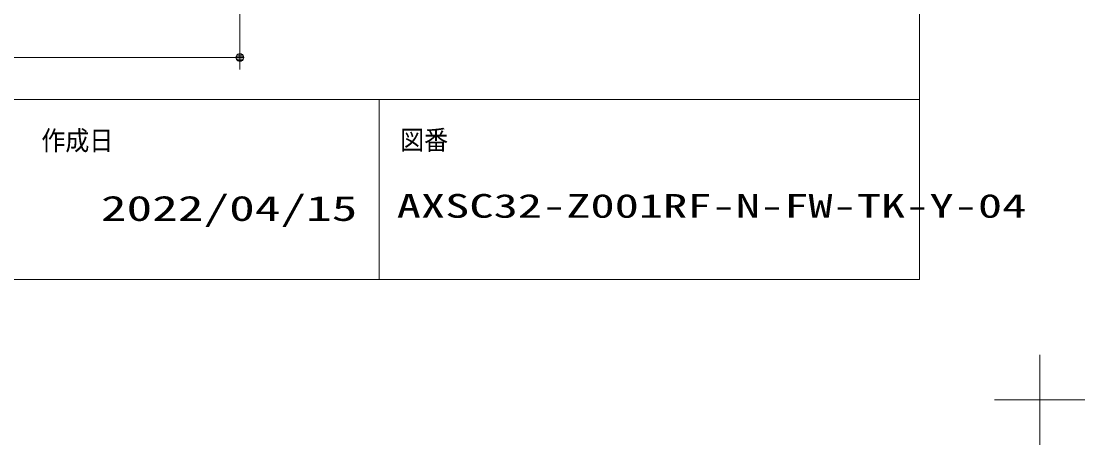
# Model space of a CAD drawing. Units: millimetres, scale not verified. Extents: x -6062 to 6062, y -3045 to 3045.
# Drawn here: x 717 to 2488, y -3045 to -2340 of the extents above; entities that cross this region are included whole.
import ezdxf
from ezdxf.enums import TextEntityAlignment as Align

# ---------------------------------------------------------------- set-up
doc = ezdxf.new("R2010")
doc.units = ezdxf.units.MM
doc.header["$LTSCALE"] = 20
for name, color, linetype, lineweight in [('0-1_2寸法-1', 7, 'Continuous', 9), ('0-2_0', 7, 'Continuous', 9), ('0-5_1図面枠', 7, 'Continuous', 9)]:
    doc.layers.add(name, color=color, linetype=linetype, lineweight=lineweight)
doc.styles.add('ＭＳ ゴシック', font='')
doc.styles.get('ＭＳ ゴシック').set_extended_font_data('MS Gothic')

# ---------------------------------------------------------------- blocks, each defined once
blk = doc.blocks.new('_Dot')
at = {"layer": '0-2_0'}
for p, q in [((-10, 0), (-20, 0)), ((9.78, 2), (-9.78, 2)), ((7.99, 6), (-7.99, 6)), ((9.16, -3.98), (-9.16, -3.98)), ((6, -7.98), (-6, -7.98))]:
    blk.add_line(p, q, dxfattribs=at)
for points in [[(10, 0), (9.92, 1.25), (9.69, 2.49), (9.3, 3.68), (8.76, 4.82), (8.09, 5.88), (7.29, 6.85), (6.37, 7.71), (5.36, 8.44), (4.26, 9.05), (3.09, 9.51), (1.87, 9.82), (0.63, 9.98), (-0.63, 9.98), (-1.87, 9.82), (-3.09, 9.51), (-4.26, 9.05), (-5.36, 8.44), (-6.37, 7.71), (-7.29, 6.85), (-8.09, 5.88), (-8.76, 4.82), (-9.3, 3.68), (-9.69, 2.49), (-9.92, 1.25), (-10, 0), (0, 0)], [(-10, 0), (-9.92, -1.25), (-9.69, -2.49), (-9.3, -3.68), (-8.76, -4.82), (-8.09, -5.88), (-7.29, -6.85), (-6.37, -7.71), (-5.36, -8.44), (-4.26, -9.05), (-3.09, -9.51), (-1.87, -9.82), (-0.63, -9.98), (0.63, -9.98), (1.87, -9.82), (3.09, -9.51), (4.26, -9.05), (5.36, -8.44), (6.37, -7.71), (7.29, -6.85), (8.09, -5.88), (8.76, -4.82), (9.3, -3.68), (9.69, -2.49), (9.92, -1.25), (10, 0), (0, 0)]]:
    blk.add_lwpolyline(points, close=True, dxfattribs=at)
blk = doc.blocks.new('グループ-87')
at = {"layer": '0-5_1図面枠'}
for p, q in [((84000, -57900), (84000, -60900)), ((85500, -59400), (82500, -59400))]:
    blk.add_line(p, q, dxfattribs=at)
blk = doc.blocks.new('グループ-89')
at = {"layer": '0-5_1図面枠'}
for p, q in [((-80000, -49400), (80000, -49400)), ((62000, -49400), (62000, -55400))]:
    blk.add_line(p, q, dxfattribs=at)
blk.add_lwpolyline([(-80000, 55400), (80000, 55400), (80000, -55400), (-80000, -55400)], close=True, dxfattribs=at)
blk = doc.blocks.new('図面枠')
at = {"layer": '0-5_1図面枠'}
for name in ['グループ-87', 'グループ-89']:
    blk.add_blockref(name, (0, 0), dxfattribs=at)
at = {"layer": '0-5_1図面枠', "style": 'ＭＳ ゴシック', "width": 0.9}
for s, p in [('作成日', (50749.9, -51287.2)), ('図番', (62699.9, -51268.3))]:
    blk.add_text(s, height=650.9, dxfattribs=at).set_placement(p, align=Align.BOTTOM_LEFT)

msp = doc.modelspace()

# ---------------------------------------------------------------- linework, layer by layer
at = {"layer": '0-1_2寸法-1'}
for p, q in [((1080.68, -2320), (1080.68, -2420)), ((293.4, -2400), (1067.97, -2400))]:
    msp.add_line(p, q, dxfattribs=at)

# ---------------------------------------------------------------- block references
at = {"layer": '0-1_2寸法-1', "xscale": 0.6356201, "yscale": 0.6356201}
msp.add_blockref('_Dot', (1080.68, -2400), dxfattribs=at)
at = {"layer": '0-5_1図面枠', "xscale": 0.05, "yscale": 0.05}
msp.add_blockref('図面枠', (-1787.5, 0), dxfattribs=at)

# ---------------------------------------------------------------- texts
at = {"layer": '0-5_1図面枠', "style": 'ＭＳ ゴシック', "width": 1.5}
for s, height, p in [('2022/04/15', 41.84, (849.28, -2684.72)), ('AXSC32-Z001RF-N-FW-TK-Y-04', 39.52, (1341.8, -2678.78))]:
    msp.add_text(s, height=height, dxfattribs=at).set_placement(p, align=Align.BOTTOM_LEFT)

doc.saveas('drawing.dxf')
